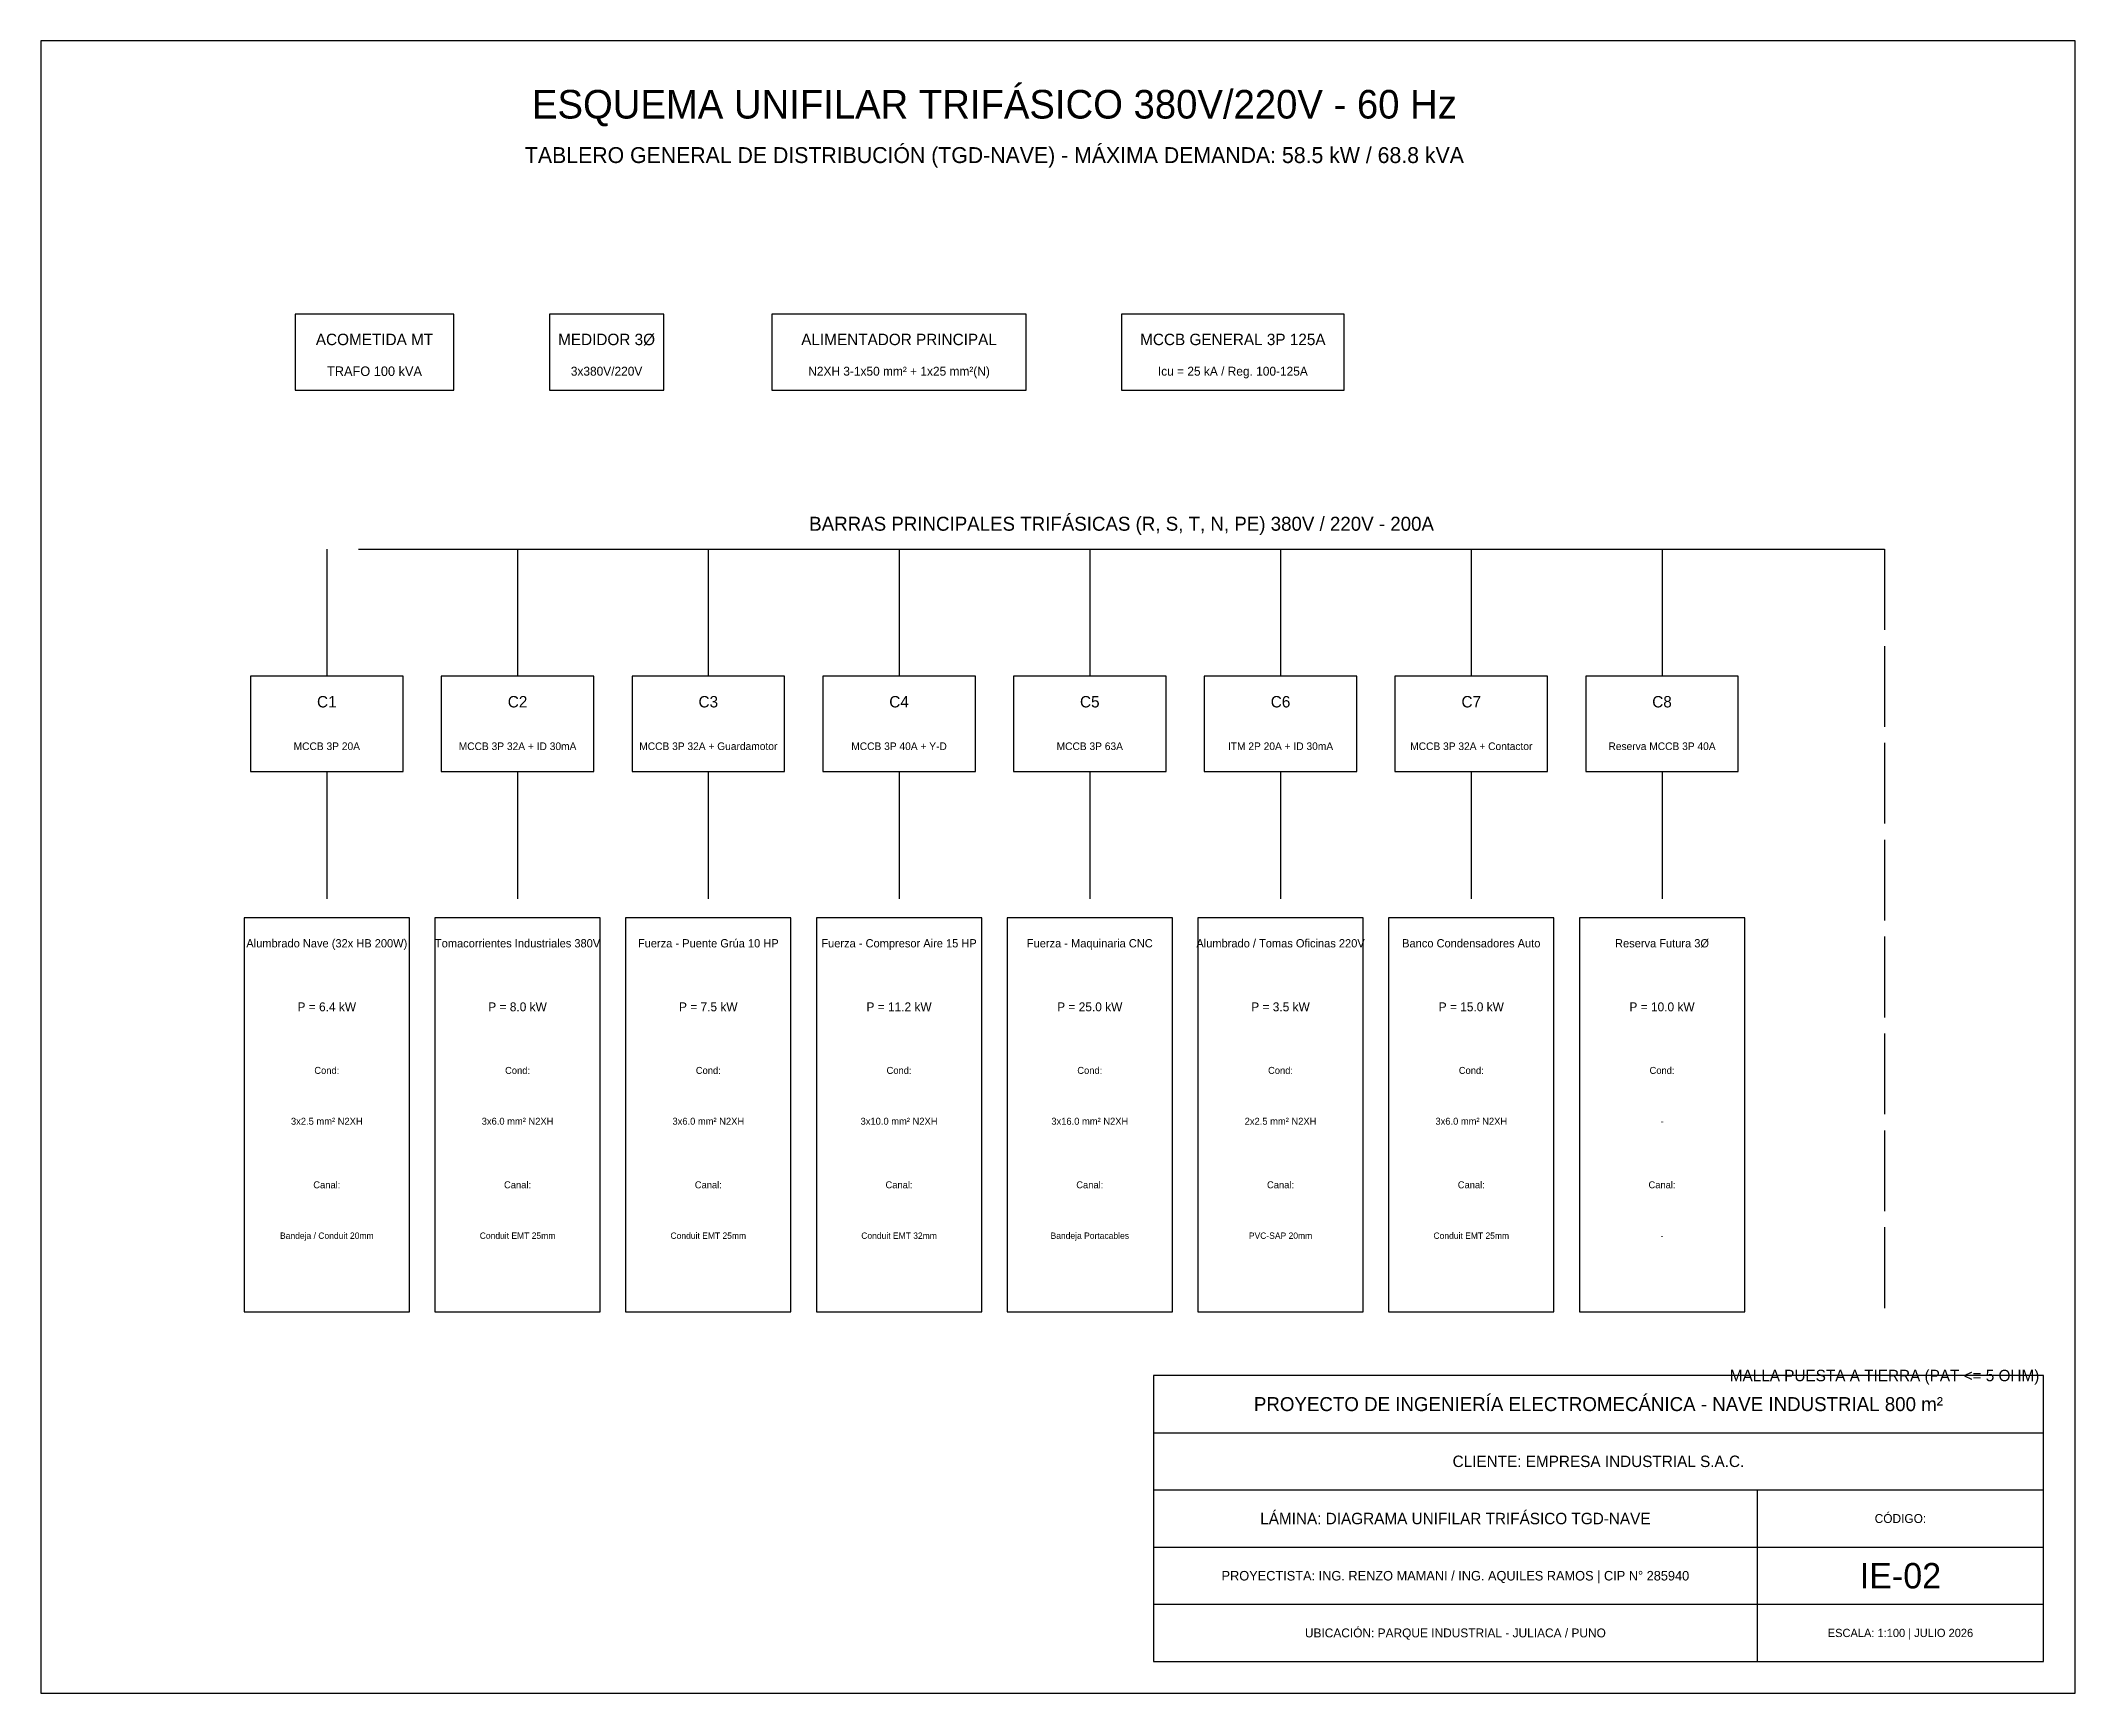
# Model space of a CAD drawing. Header units: metres. Extents: x 0 to 32, y 0 to 26.
import ezdxf
from ezdxf.enums import TextEntityAlignment as Align

# ---------------------------------------------------------------- set-up
doc = ezdxf.new("R2010")
doc.units = ezdxf.units.M
doc.linetypes.add('DASHED', pattern=[1.524, 1.27, -0.254])
for name, color, linetype in [('ELEC_MALLA_PAT', 3, 'DASHED'), ('ELEC_TEXTOS', 7, 'Continuous'), ('ELEC_TGD', 1, 'Continuous'), ('MARCO_CAJETIN', 7, 'Continuous'), ('MEMBRETE_LINEAS', 7, 'Continuous'), ('MEMBRETE_TEXTOS', 7, 'Continuous'), ('UNIFILAR_LINEAS', 7, 'Continuous'), ('UNIFILAR_MCCB', 1, 'Continuous')]:
    doc.layers.add(name, color=color, linetype=linetype)

msp = doc.modelspace()

# ---------------------------------------------------------------- linework, layer by layer
at = {"layer": 'ELEC_MALLA_PAT'}
msp.add_line((29, 18), (29, 6), dxfattribs=at)
at = {"layer": 'ELEC_TGD'}
msp.add_lwpolyline([(8, 20.5), (9.8, 20.5), (9.8, 21.7), (8, 21.7), (8, 20.5)], dxfattribs=at)
at = {"layer": 'MARCO_CAJETIN'}
for points in [[(0, 0), (32, 0), (32, 26), (0, 26), (0, 0)], [(17.5, 0.5), (31.5, 0.5), (31.5, 5), (17.5, 5), (17.5, 0.5)]]:
    msp.add_lwpolyline(points, dxfattribs=at)
at = {"layer": 'MEMBRETE_LINEAS'}
for p, q in [((17.5, 4.1), (31.5, 4.1)), ((17.5, 3.2), (31.5, 3.2)), ((27, 0.5), (27, 3.2)), ((17.5, 2.3), (31.5, 2.3)), ((17.5, 1.4), (31.5, 1.4))]:
    msp.add_line(p, q, dxfattribs=at)
at = {"layer": 'UNIFILAR_LINEAS'}
for p, q in [((4.5, 18), (4.5, 16)), ((7.5, 18), (7.5, 16)), ((10.5, 18), (10.5, 16)), ((13.5, 18), (13.5, 16)), ((16.5, 18), (16.5, 16)), ((19.5, 18), (19.5, 16)), ((22.5, 18), (22.5, 16)), ((25.5, 18), (25.5, 16)), ((4.5, 14.5), (4.5, 12.5)), ((7.5, 14.5), (7.5, 12.5)), ((10.5, 14.5), (10.5, 12.5)), ((13.5, 14.5), (13.5, 12.5)), ((16.5, 14.5), (16.5, 12.5)), ((19.5, 14.5), (19.5, 12.5)), ((22.5, 14.5), (22.5, 12.5)), ((25.5, 14.5), (25.5, 12.5))]:
    msp.add_line(p, q, dxfattribs=at)
for points in [[(11.5, 20.5), (15.5, 20.5), (15.5, 21.7), (11.5, 21.7), (11.5, 20.5)], [(3.2, 6), (5.8, 6), (5.8, 12.2), (3.2, 12.2), (3.2, 6)], [(6.2, 6), (8.8, 6), (8.8, 12.2), (6.2, 12.2), (6.2, 6)], [(9.2, 6), (11.8, 6), (11.8, 12.2), (9.2, 12.2), (9.2, 6)], [(12.2, 6), (14.8, 6), (14.8, 12.2), (12.2, 12.2), (12.2, 6)], [(15.2, 6), (17.8, 6), (17.8, 12.2), (15.2, 12.2), (15.2, 6)], [(18.2, 6), (20.8, 6), (20.8, 12.2), (18.2, 12.2), (18.2, 6)], [(21.2, 6), (23.8, 6), (23.8, 12.2), (21.2, 12.2), (21.2, 6)], [(24.2, 6), (26.8, 6), (26.8, 12.2), (24.2, 12.2), (24.2, 6)]]:
    msp.add_lwpolyline(points, dxfattribs=at)
at = {"layer": 'UNIFILAR_MCCB'}
msp.add_line((5, 18), (29, 18), dxfattribs=at)
for points in [[(4, 20.5), (6.5, 20.5), (6.5, 21.7), (4, 21.7), (4, 20.5)], [(17, 20.5), (20.5, 20.5), (20.5, 21.7), (17, 21.7), (17, 20.5)], [(3.3, 14.5), (5.7, 14.5), (5.7, 16), (3.3, 16), (3.3, 14.5)], [(6.3, 14.5), (8.7, 14.5), (8.7, 16), (6.3, 16), (6.3, 14.5)], [(9.3, 14.5), (11.7, 14.5), (11.7, 16), (9.3, 16), (9.3, 14.5)], [(12.3, 14.5), (14.7, 14.5), (14.7, 16), (12.3, 16), (12.3, 14.5)], [(15.3, 14.5), (17.7, 14.5), (17.7, 16), (15.3, 16), (15.3, 14.5)], [(18.3, 14.5), (20.7, 14.5), (20.7, 16), (18.3, 16), (18.3, 14.5)], [(21.3, 14.5), (23.7, 14.5), (23.7, 16), (21.3, 16), (21.3, 14.5)], [(24.3, 14.5), (26.7, 14.5), (26.7, 16), (24.3, 16), (24.3, 14.5)]]:
    msp.add_lwpolyline(points, dxfattribs=at)

# ---------------------------------------------------------------- texts
at = {"layer": 'ELEC_MALLA_PAT'}
msp.add_text('MALLA PUESTA A TIERRA (PAT <= 5 OHM)', height=0.18, dxfattribs=at).set_placement((29, 5), align=Align.MIDDLE_CENTER)
at = {"layer": 'ELEC_TEXTOS'}
for s, height, p in [('ESQUEMA UNIFILAR TRIFÁSICO 380V/220V - 60 Hz', 0.45, (15, 25)), ('TABLERO GENERAL DE DISTRIBUCIÓN (TGD-NAVE) - MÁXIMA DEMANDA: 58.5 kW / 68.8 kVA', 0.25, (15, 24.2)), ('ACOMETIDA MT', 0.18, (5.25, 21.3)), ('ALIMENTADOR PRINCIPAL', 0.18, (13.5, 21.3)), ('TRAFO 100 kVA', 0.15, (5.25, 20.8)), ('3x380V/220V', 0.14, (8.9, 20.8)), ('N2XH 3-1x50 mm² + 1x25 mm²(N)', 0.14, (13.5, 20.8)), ('Icu = 25 kA / Reg. 100-125A', 0.14, (18.75, 20.8)), ('BARRAS PRINCIPALES TRIFÁSICAS (R, S, T, N, PE) 380V / 220V - 200A', 0.22, (17, 18.4)), ('MCCB 3P 20A', 0.12, (4.5, 14.9)), ('MCCB 3P 32A + ID 30mA', 0.12, (7.5, 14.9)), ('MCCB 3P 32A + Guardamotor', 0.12, (10.5, 14.9)), ('MCCB 3P 40A + Y-D', 0.12, (13.5, 14.9)), ('MCCB 3P 63A', 0.12, (16.5, 14.9)), ('ITM 2P 20A + ID 30mA', 0.12, (19.5, 14.9)), ('MCCB 3P 32A + Contactor', 0.12, (22.5, 14.9)), ('Reserva MCCB 3P 40A', 0.12, (25.5, 14.9)), ('Alumbrado Nave (32x HB 200W)', 0.13, (4.5, 11.8)), ('Tomacorrientes Industriales 380V', 0.13, (7.5, 11.8)), ('Fuerza - Puente Grúa 10 HP', 0.13, (10.5, 11.8)), ('Fuerza - Compresor Aire 15 HP', 0.13, (13.5, 11.8)), ('Fuerza - Maquinaria CNC', 0.13, (16.5, 11.8)), ('Alumbrado / Tomas Oficinas 220V', 0.13, (19.5, 11.8)), ('Banco Condensadores Auto', 0.13, (22.5, 11.8)), ('Reserva Futura 3Ø', 0.13, (25.5, 11.8)), ('Cond:', 0.11, (4.5, 9.8)), ('Cond:', 0.11, (7.5, 9.8)), ('Cond:', 0.11, (10.5, 9.8)), ('Cond:', 0.11, (13.5, 9.8)), ('Cond:', 0.11, (16.5, 9.8)), ('Cond:', 0.11, (19.5, 9.8)), ('Cond:', 0.11, (22.5, 9.8)), ('Cond:', 0.11, (25.5, 9.8)), ('3x2.5 mm² N2XH', 0.11, (4.5, 9)), ('3x6.0 mm² N2XH', 0.11, (7.5, 9)), ('3x6.0 mm² N2XH', 0.11, (10.5, 9)), ('3x10.0 mm² N2XH', 0.11, (13.5, 9)), ('3x16.0 mm² N2XH', 0.11, (16.5, 9)), ('2x2.5 mm² N2XH', 0.11, (19.5, 9)), ('3x6.0 mm² N2XH', 0.11, (22.5, 9)), ('-', 0.11, (25.5, 9)), ('Canal:', 0.11, (4.5, 8)), ('Canal:', 0.11, (7.5, 8)), ('Canal:', 0.11, (10.5, 8)), ('Canal:', 0.11, (13.5, 8)), ('Canal:', 0.11, (16.5, 8)), ('Canal:', 0.11, (19.5, 8)), ('Canal:', 0.11, (22.5, 8)), ('Canal:', 0.11, (25.5, 8)), ('Bandeja / Conduit 20mm', 0.1, (4.5, 7.2)), ('Conduit EMT 25mm', 0.1, (7.5, 7.2)), ('Conduit EMT 25mm', 0.1, (10.5, 7.2)), ('Conduit EMT 32mm', 0.1, (13.5, 7.2)), ('Bandeja Portacables', 0.1, (16.5, 7.2)), ('PVC-SAP 20mm', 0.1, (19.5, 7.2)), ('Conduit EMT 25mm', 0.1, (22.5, 7.2)), ('-', 0.1, (25.5, 7.2))]:
    msp.add_text(s, height=height, dxfattribs=at).set_placement(p, align=Align.MIDDLE_CENTER)
at = {"layer": 'ELEC_TGD'}
for s, height, p in [('MEDIDOR 3Ø', 0.18, (8.9, 21.3)), ('C1', 0.18, (4.5, 15.6)), ('C2', 0.18, (7.5, 15.6)), ('C3', 0.18, (10.5, 15.6)), ('C4', 0.18, (13.5, 15.6)), ('C5', 0.18, (16.5, 15.6)), ('C6', 0.18, (19.5, 15.6)), ('C7', 0.18, (22.5, 15.6)), ('C8', 0.18, (25.5, 15.6)), ('P = 6.4 kW', 0.14, (4.5, 10.8)), ('P = 8.0 kW', 0.14, (7.5, 10.8)), ('P = 7.5 kW', 0.14, (10.5, 10.8)), ('P = 11.2 kW', 0.14, (13.5, 10.8)), ('P = 25.0 kW', 0.14, (16.5, 10.8)), ('P = 3.5 kW', 0.14, (19.5, 10.8)), ('P = 15.0 kW', 0.14, (22.5, 10.8)), ('P = 10.0 kW', 0.14, (25.5, 10.8)), ('IE-02', 0.4, (29.25, 1.85))]:
    msp.add_text(s, height=height, dxfattribs=at).set_placement(p, align=Align.MIDDLE_CENTER)
at = {"layer": 'MEMBRETE_TEXTOS'}
for s, height, p in [('PROYECTO DE INGENIERÍA ELECTROMECÁNICA - NAVE INDUSTRIAL 800 m²', 0.22, (24.5, 4.55)), ('CLIENTE: EMPRESA INDUSTRIAL S.A.C.', 0.18, (24.5, 3.65)), ('LÁMINA: DIAGRAMA UNIFILAR TRIFÁSICO TGD-NAVE', 0.18, (22.25, 2.75)), ('CÓDIGO:', 0.14, (29.25, 2.75)), ('PROYECTISTA: ING. RENZO MAMANI / ING. AQUILES RAMOS | CIP N° 285940', 0.15, (22.25, 1.85)), ('UBICACIÓN: PARQUE INDUSTRIAL - JULIACA / PUNO', 0.14, (22.25, 0.95)), ('ESCALA: 1:100 | JULIO 2026', 0.13, (29.25, 0.95))]:
    msp.add_text(s, height=height, dxfattribs=at).set_placement(p, align=Align.MIDDLE_CENTER)
at = {"layer": 'UNIFILAR_MCCB'}
msp.add_text('MCCB GENERAL 3P 125A', height=0.18, dxfattribs=at).set_placement((18.75, 21.3), align=Align.MIDDLE_CENTER)

doc.saveas('drawing.dxf')
